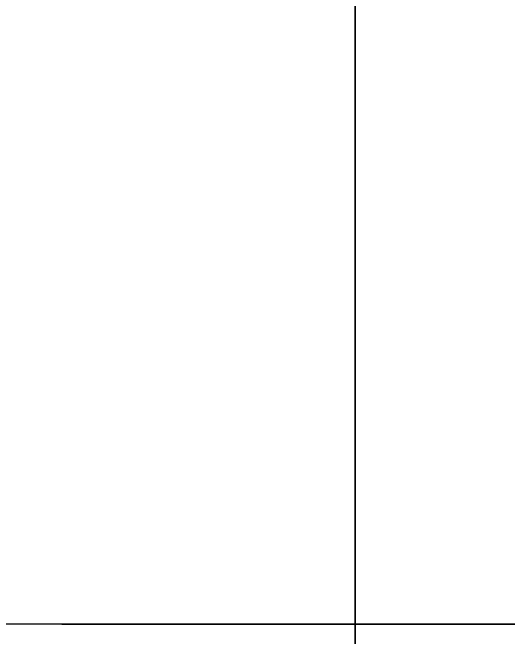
# Model space of a CAD drawing. Header units: millimetres. Extents: x 0 to 3661, y -1188 to 730.
# Drawn here: x 2155.512059 to 2155.514057, y 5.051995 to 5.054514 of the extents above; entities that cross this region are included whole.
import ezdxf

# ---------------------------------------------------------------- set-up
doc = ezdxf.new("R2010")
doc.units = ezdxf.units.MM
doc.layers.add('Blocks', color=7, linetype='Continuous')
doc.layers.add('Blocks$Inner', color=7, linetype='Continuous', lineweight=25, true_color=0x007f00)
doc.layers.add('Blocks$Outline', color=7, linetype='Continuous', lineweight=35, true_color=0xff3f3f)

# ---------------------------------------------------------------- blocks, each defined once
blk = doc.blocks.new('AA10 Dining Table Front')
at = {"layer": 'Blocks$Inner'}
blk.add_open_spline([(2155.5134398, 5.052049), (2155.5134993, 7.8109305), (2155.2968847, 13.7042231), (2154.5469165, 21.6490402), (2153.7474547, 28.0714021), (2153.2310752, 31.9237858), (2152.8797023, 34.4820692), (2152.6460629, 36.1241179), (2152.4426333, 37.6083403), (2152.2827307, 38.8294863), (2152.1507673, 39.9292254), (2152.0103311, 41.0472513), (2151.6075592, 43.9763241), (2150.6444239, 49.1165591), (2148.7285708, 56.0621856), (2146.6150822, 61.6804836), (2144.662957, 65.8613925), (2143.1173649, 68.744952), (2141.4812245, 71.4035018), (2140.305327, 73.0590198), (2139.8208846, 73.6837012)], degree=3, knots=[105.273462, 105.273462, 105.273462, 105.273462, 113.549761, 122.956693, 129.206312, 132.966066, 134.616593, 136.953464, 137.941677, 139.110955, 140.648096, 141.264548, 142.491367, 149.517712, 156.940716, 164.085576, 167.505445, 170.777491, 173.896894, 176.865787, 176.865787, 176.865787, 176.865787], dxfattribs=at)
blk.add_rational_spline([(2155.5128439, 5.052049), (2155.5958179, 5.052049), (2147.0134398, 5.052049), (2132.2910079, 5.052049), (2123.7910079, 5.052049), (2121.5515365, 5.052049), (2121.5140357, 5.052049)], [0.86932071353, 0.805500596882, 1, 0.707106781187, 1, 0.901606184305, 0.86932071353], degree=2, knots=[5.276894, 5.276894, 5.276894, 15.707963, 15.707963, 31.415927, 31.415927, 36.69282, 36.69282, 36.69282], dxfattribs=at)
blk.add_rational_spline([(2155.5131579, 4.052049), (2155.5132989, 4.552049), (2155.5134398, 5.052049)], [0.999999999515, 1, 1], degree=2, dxfattribs=at)
at = {"layer": 'Blocks$Outline'}
blk.add_lwpolyline([(2155.5134398, 5.052049), (2155.5131579, 4.052049)], dxfattribs=at)
blk.add_open_spline([(2139.8208846, 73.6837012), (2140.305327, 73.0590198), (2141.4812245, 71.4035018), (2143.1173649, 68.744952), (2144.662957, 65.8613925), (2146.6150822, 61.6804836), (2148.7285708, 56.0621856), (2150.6444239, 49.1165591), (2151.6075592, 43.9763241), (2152.0103311, 41.0472513), (2152.1507673, 39.9292254), (2152.2827307, 38.8294863), (2152.4426333, 37.6083403), (2152.6460629, 36.1241179), (2152.8797023, 34.4820692), (2153.2310752, 31.9237858), (2153.7474547, 28.0714021), (2154.5469165, 21.6490402), (2155.2968847, 13.7042231), (2155.5134993, 7.8109305), (2155.5134398, 5.052049)], degree=3, knots=[-176.865787, -176.865787, -176.865787, -176.865787, -173.896894, -170.777491, -167.505445, -164.085576, -156.940716, -149.517712, -142.491367, -141.264548, -140.648096, -139.110955, -137.941677, -136.953464, -134.616593, -132.966066, -129.206312, -122.956693, -113.549761, -105.273462, -105.273462, -105.273462, -105.273462], dxfattribs=at)

msp = doc.modelspace()

# ---------------------------------------------------------------- block references
at = {"layer": 'Blocks'}
msp.add_blockref('AA10 Dining Table Front', (0, 0), dxfattribs=at)

doc.saveas('drawing.dxf')
